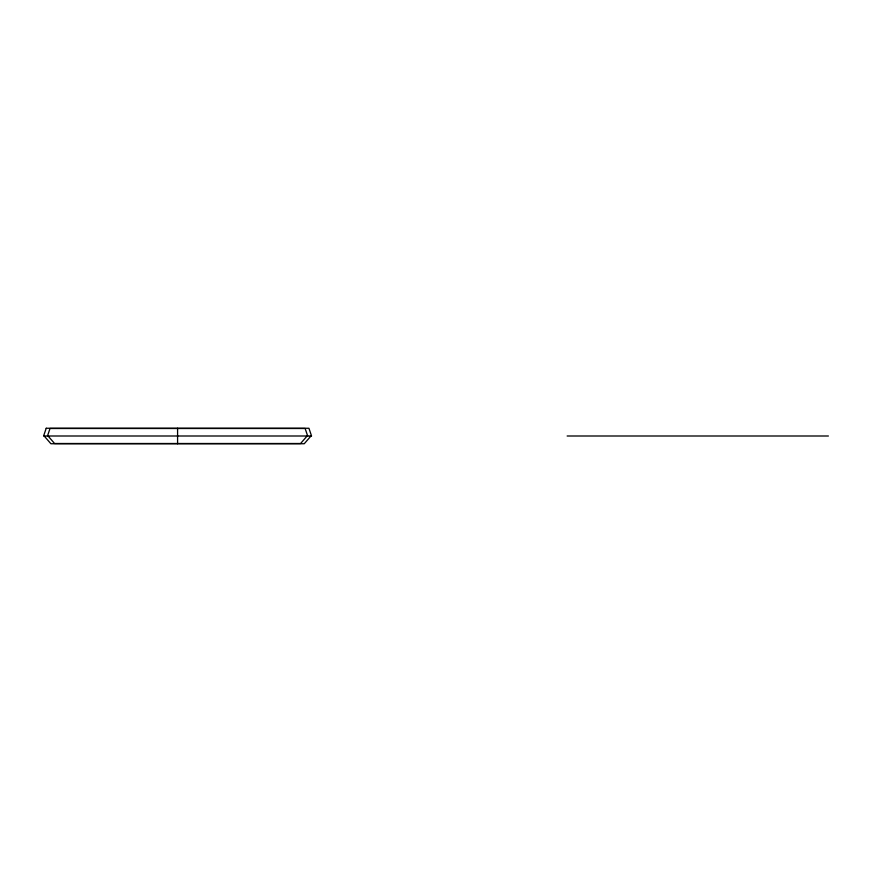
<?xml version="1.0" encoding="UTF-8"?>
<svg xmlns="http://www.w3.org/2000/svg" width="872" height="872" viewBox="0 0 872 872"><rect width="100%" height="100%" fill="white"/><g stroke="black" fill="none" stroke-linecap="round" stroke-linejoin="round"><path stroke-width="1.31" d="M47.48 436L50.02 428.49L305.135 428.49L307.674 436M307.14 435.967L300.589 443.51L54.576 443.51L48.014 435.967M311.01 435.967L304.252 443.739L50.903 443.739L44.145 435.967M567.138 436L828.4 436M177.583 428.261L177.583 443.739M46.216 428.261L43.6 436L311.555 436L308.939 428.261L46.216 428.261"/></g></svg>
